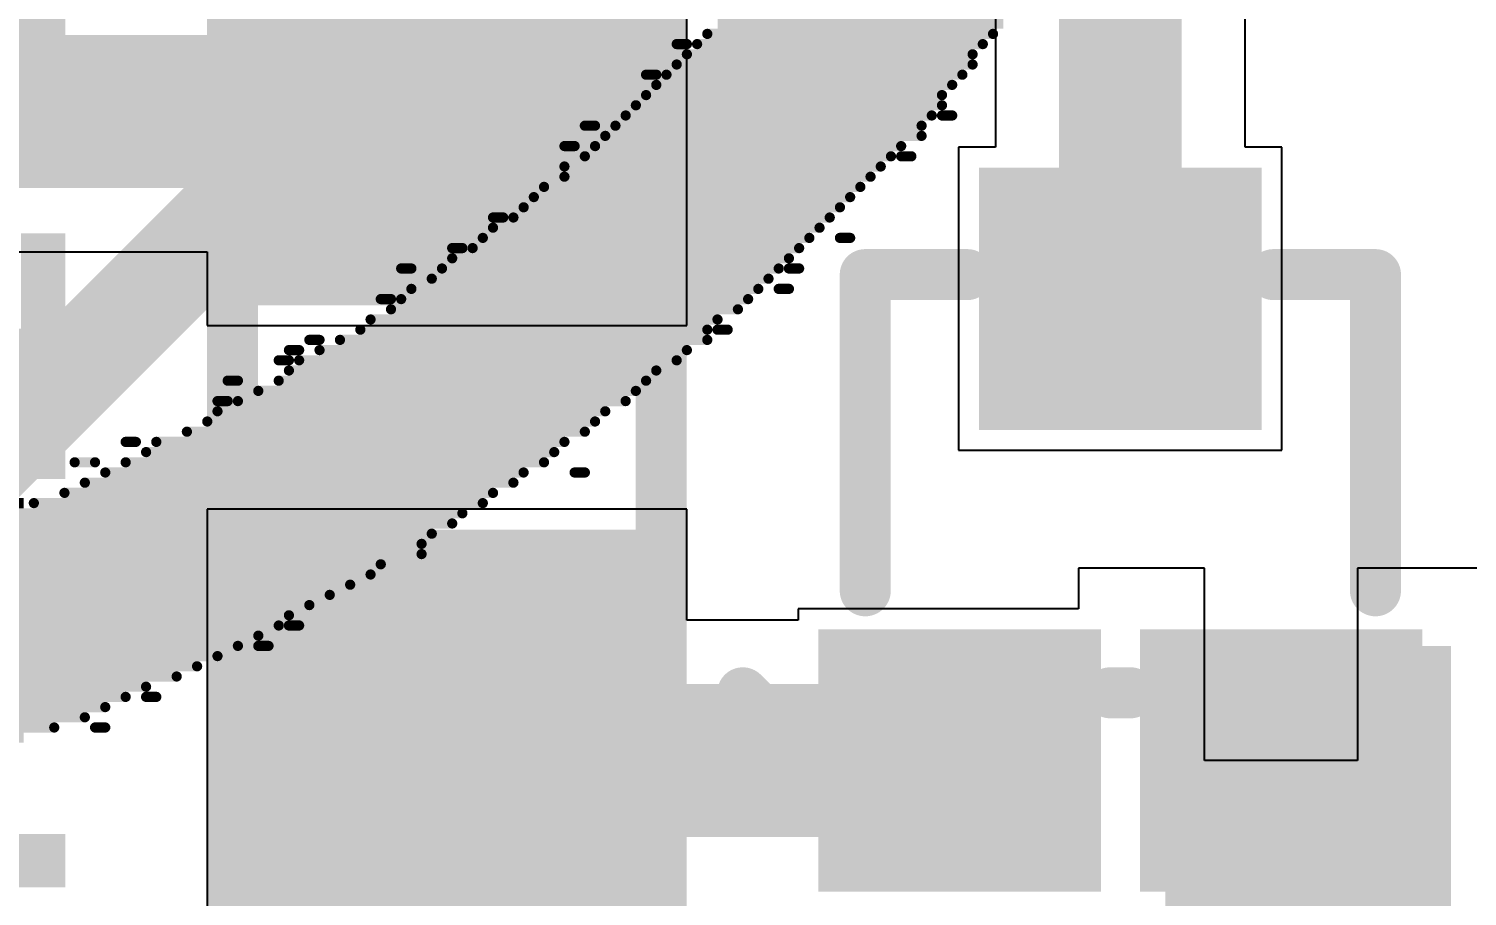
# Model space of a CAD drawing. Header units: inches. Extents: x -0.9 to 13.3, y -2.2 to 2.7.
# Drawn here: x 1.3559 to 1.4969, y -0.5496 to -0.4645 of the extents above; entities that cross this region are included whole.
import ezdxf

# ---------------------------------------------------------------- set-up
doc = ezdxf.new("R2010")
doc.units = ezdxf.units.IN
doc.header["$MEASUREMENT"] = 0
for name, color, linetype in [('Board Outline', 216, 'Continuous'), ('Bottom Overlay', 54, 'Continuous'), ('Dimension', 6, 'Continuous'), ('Top Layer', 1, 'Continuous'), ('Top Overlay', 2, 'Continuous'), ('Top Paste', 8, 'Continuous'), ('Top Solder', 216, 'Continuous')]:
    doc.layers.add(name, color=color, linetype=linetype)
doc.styles.add('Arial', font='', dxfattribs={"height": 0.2})
doc.styles.get('Arial').set_extended_font_data('Arial')

# ---------------------------------------------------------------- blocks, each defined once
blk = doc.blocks.new('R___0603_42')
at = {"layer": 'Top Layer'}
for points in [[(-0.015, 0.0175), (-0.015, -0.0175), (-0.045, -0.0175), (-0.045, 0.0175)], [(0.045, 0.0175), (0.045, -0.0175), (0.015, -0.0175), (0.015, 0.0175)]]:
    blk.add_hatch(color=1, dxfattribs=at).paths.add_polyline_path(points)
at = {"layer": 'Top Paste'}
for points in [[(-0.015, 0.0175), (-0.015, -0.0175), (-0.045, -0.0175), (-0.045, 0.0175)], [(0.045, 0.0175), (0.045, -0.0175), (0.015, -0.0175), (0.015, 0.0175)]]:
    blk.add_hatch(color=8, dxfattribs=at).paths.add_polyline_path(points)
at = {"layer": 'Top Solder'}
for points in [[(-0.011, 0.0215), (-0.011, -0.0215), (-0.049, -0.0215), (-0.049, 0.0215)], [(0.049, 0.0215), (0.049, -0.0215), (0.011, -0.0215), (0.011, 0.0215)]]:
    blk.add_hatch(color=216, dxfattribs=at).paths.add_polyline_path(points)
at = {"layer": 'Top Overlay'}
for points in [[(-0.048, 0.021, 0.005, 0.005, 0), (0.048, 0.021, 0.005, 0.005, 0)], [(-0.048, 0.021, 0.005, 0.005, 0), (-0.048, -0.021, 0.005, 0.005, 0)], [(0.048, 0.021, 0.005, 0.005, 0), (0.048, -0.021, 0.005, 0.005, 0)], [(-0.048, -0.021, 0.005, 0.005, 0), (0.048, -0.021, 0.005, 0.005, 0)]]:
    blk.add_lwpolyline(points, format="xyseb", dxfattribs=at)
for points in [[(-0.04925, 0.021, 0.0025, 0.0025, 1), (-0.04675, 0.021, 0.0025, 0.0025, 1)], [(-0.04925, 0.021, 0.0025, 0.0025, 1), (-0.04675, 0.021, 0.0025, 0.0025, 1)], [(0.04675, 0.021, 0.0025, 0.0025, 1), (0.04925, 0.021, 0.0025, 0.0025, 1)], [(0.04675, 0.021, 0.0025, 0.0025, 1), (0.04925, 0.021, 0.0025, 0.0025, 1)], [(-0.04925, -0.021, 0.0025, 0.0025, 1), (-0.04675, -0.021, 0.0025, 0.0025, 1)], [(-0.04925, -0.021, 0.0025, 0.0025, 1), (-0.04675, -0.021, 0.0025, 0.0025, 1)], [(0.04675, -0.021, 0.0025, 0.0025, 1), (0.04925, -0.021, 0.0025, 0.0025, 1)], [(0.04675, -0.021, 0.0025, 0.0025, 1), (0.04925, -0.021, 0.0025, 0.0025, 1)]]:
    blk.add_lwpolyline(points, format="xyseb", close=True, dxfattribs=at)
blk = doc.blocks.new('SOT_723_44')
at = {"layer": 'Top Layer'}
for points in [[(-0.00984, 0.0315), (0.00984, 0.0315), (0.00984, 0.01378), (-0.00984, 0.01378)], [(-0.02559, -0.01378), (-0.00591, -0.01378), (-0.00591, -0.0315), (-0.02559, -0.0315)], [(0.00591, -0.01378), (0.02559, -0.01378), (0.02559, -0.0315), (0.00591, -0.0315)]]:
    blk.add_hatch(color=1, dxfattribs=at).paths.add_polyline_path(points)
at = {"layer": 'Top Paste'}
for points in [[(-0.00984, 0.0315), (0.00984, 0.0315), (0.00984, 0.01378), (-0.00984, 0.01378)], [(-0.02559, -0.01378), (-0.00591, -0.01378), (-0.00591, -0.0315), (-0.02559, -0.0315)], [(0.00591, -0.01378), (0.02559, -0.01378), (0.02559, -0.0315), (0.00591, -0.0315)]]:
    blk.add_hatch(color=8, dxfattribs=at).paths.add_polyline_path(points)
at = {"layer": 'Top Solder'}
for points in [[(-0.01384, 0.0355), (0.01384, 0.0355), (0.01384, 0.00978), (-0.01384, 0.00978)], [(-0.02959, -0.00978), (-0.00191, -0.00978), (-0.00191, -0.0355), (-0.02959, -0.0355)], [(0.00191, -0.00978), (0.02959, -0.00978), (0.02959, -0.0355), (0.00191, -0.0355)]]:
    blk.add_hatch(color=216, dxfattribs=at).paths.add_polyline_path(points)
at = {"layer": 'Top Overlay'}
for points in [[(-0.025, -0.006, 0.005, 0.005, 0), (-0.025, 0.025, 0.005, 0.005, 0)], [(-0.025, 0.025, 0.005, 0.005, 0), (-0.015, 0.025, 0.005, 0.005, 0)], [(-0.025, -0.006, 0.005, 0.005, 0), (-0.025, 0.025, 0.005, 0.005, 0)], [(-0.025, 0.025, 0.005, 0.005, 0), (-0.015, 0.025, 0.005, 0.005, 0)], [(0.015, 0.025, 0.005, 0.005, 0), (0.025, 0.025, 0.005, 0.005, 0)], [(0.025, -0.006, 0.005, 0.005, 0), (0.025, 0.025, 0.005, 0.005, 0)], [(-0.037, -0.026, 0.005, 0.005, 0), (-0.037, -0.016, 0.005, 0.005, 0)], [(-0.037, -0.016, 0.005, 0.005, 0), (-0.032, -0.021, 0.005, 0.005, 0)], [(-0.001, -0.016, 0.005, 0.005, 0), (0.001, -0.016, 0.005, 0.005, 0)], [(-0.037, -0.026, 0.005, 0.005, 0), (-0.032, -0.021, 0.005, 0.005, 0)]]:
    blk.add_lwpolyline(points, format="xyseb", dxfattribs=at)
for points in [[(-0.02625, 0.025, 0.0025, 0.0025, 1), (-0.02375, 0.025, 0.0025, 0.0025, 1)], [(-0.02625, 0.025, 0.0025, 0.0025, 1), (-0.02375, 0.025, 0.0025, 0.0025, 1)], [(-0.02625, 0.025, 0.0025, 0.0025, 1), (-0.02375, 0.025, 0.0025, 0.0025, 1)], [(-0.02625, 0.025, 0.0025, 0.0025, 1), (-0.02375, 0.025, 0.0025, 0.0025, 1)], [(-0.01625, 0.025, 0.0025, 0.0025, 1), (-0.01375, 0.025, 0.0025, 0.0025, 1)], [(-0.01625, 0.025, 0.0025, 0.0025, 1), (-0.01375, 0.025, 0.0025, 0.0025, 1)], [(0.01375, 0.025, 0.0025, 0.0025, 1), (0.01625, 0.025, 0.0025, 0.0025, 1)], [(0.02375, 0.025, 0.0025, 0.0025, 1), (0.02625, 0.025, 0.0025, 0.0025, 1)], [(0.02375, 0.025, 0.0025, 0.0025, 1), (0.02625, 0.025, 0.0025, 0.0025, 1)], [(-0.02625, -0.006, 0.0025, 0.0025, 1), (-0.02375, -0.006, 0.0025, 0.0025, 1)], [(-0.02625, -0.006, 0.0025, 0.0025, 1), (-0.02375, -0.006, 0.0025, 0.0025, 1)], [(0.02375, -0.006, 0.0025, 0.0025, 1), (0.02625, -0.006, 0.0025, 0.0025, 1)], [(-0.03825, -0.016, 0.0025, 0.0025, 1), (-0.03575, -0.016, 0.0025, 0.0025, 1)], [(-0.03825, -0.016, 0.0025, 0.0025, 1), (-0.03575, -0.016, 0.0025, 0.0025, 1)], [(-0.00225, -0.016, 0.0025, 0.0025, 1), (0.00025, -0.016, 0.0025, 0.0025, 1)], [(-0.00025, -0.016, 0.0025, 0.0025, 1), (0.00225, -0.016, 0.0025, 0.0025, 1)], [(-0.03325, -0.021, 0.0025, 0.0025, 1), (-0.03075, -0.021, 0.0025, 0.0025, 1)], [(-0.03325, -0.021, 0.0025, 0.0025, 1), (-0.03075, -0.021, 0.0025, 0.0025, 1)], [(-0.03825, -0.026, 0.0025, 0.0025, 1), (-0.03575, -0.026, 0.0025, 0.0025, 1)], [(-0.03825, -0.026, 0.0025, 0.0025, 1), (-0.03575, -0.026, 0.0025, 0.0025, 1)]]:
    blk.add_lwpolyline(points, format="xyseb", close=True, dxfattribs=at)

msp = doc.modelspace()

# ---------------------------------------------------------------- hatches: boundary and pattern name
at = {"layer": 'Top Layer'}
msp.add_hatch(color=1, dxfattribs=at).paths.add_polyline_path([(1.46728, -0.56105), (1.49528, -0.56105), (1.49528, -0.52505), (1.46728, -0.52505)])

# ---------------------------------------------------------------- linework, layer by layer
at = {"layer": 'Board Outline'}
msp.add_lwpolyline([(1.99867, 0.21567, 0.01, 0.01, -1.122171), (-0.01159, -1.51329, 0.01, 0.01, 0)], format="xyseb", dxfattribs=at)
at = {"layer": 'Bottom Overlay'}
for points in [[(1.4234, -0.46405, 0.001, 0.001, 0), (1.4514, -0.46405, 0.001, 0.001, 0)], [(1.4224, -0.46505, 0.001, 0.001, 0), (1.4504, -0.46505, 0.001, 0.001, 0)], [(1.4194, -0.46605, 0.001, 0.001, 0), (1.4204, -0.46605, 0.001, 0.001, 0)], [(1.4204, -0.46705, 0.001, 0.001, 0), (1.4484, -0.46705, 0.001, 0.001, 0)], [(1.4214, -0.46605, 0.001, 0.001, 0), (1.4494, -0.46605, 0.001, 0.001, 0)], [(1.4194, -0.46805, 0.001, 0.001, 0), (1.4484, -0.46805, 0.001, 0.001, 0)], [(1.4164, -0.46905, 0.001, 0.001, 0), (1.4174, -0.46905, 0.001, 0.001, 0)], [(1.4184, -0.46905, 0.001, 0.001, 0), (1.4474, -0.46905, 0.001, 0.001, 0)], [(1.4164, -0.47105, 0.001, 0.001, 0), (1.4454, -0.47105, 0.001, 0.001, 0)], [(1.4174, -0.47005, 0.001, 0.001, 0), (1.4464, -0.47005, 0.001, 0.001, 0)], [(1.4154, -0.47205, 0.001, 0.001, 0), (1.4454, -0.47205, 0.001, 0.001, 0)], [(1.4104, -0.47405, 0.001, 0.001, 0), (1.4114, -0.47405, 0.001, 0.001, 0)], [(1.4134, -0.47405, 0.001, 0.001, 0), (1.4434, -0.47405, 0.001, 0.001, 0)], [(1.4144, -0.47305, 0.001, 0.001, 0), (1.4444, -0.47305, 0.001, 0.001, 0)], [(1.4454, -0.47305, 0.001, 0.001, 0), (1.4464, -0.47305, 0.001, 0.001, 0)], [(1.4124, -0.47505, 0.001, 0.001, 0), (1.4434, -0.47505, 0.001, 0.001, 0)], [(1.4084, -0.47605, 0.001, 0.001, 0), (1.4094, -0.47605, 0.001, 0.001, 0)], [(1.4114, -0.47605, 0.001, 0.001, 0), (1.4414, -0.47605, 0.001, 0.001, 0)], [(1.4084, -0.47805, 0.001, 0.001, 0), (1.4394, -0.47805, 0.001, 0.001, 0)], [(1.4104, -0.47705, 0.001, 0.001, 0), (1.4404, -0.47705, 0.001, 0.001, 0)], [(1.4414, -0.47705, 0.001, 0.001, 0), (1.4424, -0.47705, 0.001, 0.001, 0)], [(1.4084, -0.47905, 0.001, 0.001, 0), (1.4384, -0.47905, 0.001, 0.001, 0)], [(1.4054, -0.48105, 0.001, 0.001, 0), (1.4364, -0.48105, 0.001, 0.001, 0)], [(1.4064, -0.48005, 0.001, 0.001, 0), (1.4374, -0.48005, 0.001, 0.001, 0)], [(1.4044, -0.48205, 0.001, 0.001, 0), (1.4354, -0.48205, 0.001, 0.001, 0)], [(1.4014, -0.48305, 0.001, 0.001, 0), (1.4024, -0.48305, 0.001, 0.001, 0)], [(1.4034, -0.48305, 0.001, 0.001, 0), (1.4344, -0.48305, 0.001, 0.001, 0)], [(1.4004, -0.48505, 0.001, 0.001, 0), (1.4324, -0.48505, 0.001, 0.001, 0)], [(1.4014, -0.48405, 0.001, 0.001, 0), (1.4334, -0.48405, 0.001, 0.001, 0)], [(1.4354, -0.48505, 0.001, 0.001, 0), (1.4364, -0.48505, 0.001, 0.001, 0)], [(1.3974, -0.48605, 0.001, 0.001, 0), (1.3984, -0.48605, 0.001, 0.001, 0)], [(1.3994, -0.48605, 0.001, 0.001, 0), (1.4314, -0.48605, 0.001, 0.001, 0)], [(1.3924, -0.48805, 0.001, 0.001, 0), (1.3934, -0.48805, 0.001, 0.001, 0)], [(1.3964, -0.48805, 0.001, 0.001, 0), (1.4294, -0.48805, 0.001, 0.001, 0)], [(1.3974, -0.48705, 0.001, 0.001, 0), (1.4304, -0.48705, 0.001, 0.001, 0)], [(1.4304, -0.48805, 0.001, 0.001, 0), (1.4314, -0.48805, 0.001, 0.001, 0)], [(1.3954, -0.48905, 0.001, 0.001, 0), (1.4284, -0.48905, 0.001, 0.001, 0)], [(1.3904, -0.49105, 0.001, 0.001, 0), (1.3914, -0.49105, 0.001, 0.001, 0)], [(1.3924, -0.49105, 0.001, 0.001, 0), (1.4264, -0.49105, 0.001, 0.001, 0)], [(1.3934, -0.49005, 0.001, 0.001, 0), (1.4274, -0.49005, 0.001, 0.001, 0)], [(1.4294, -0.49005, 0.001, 0.001, 0), (1.4304, -0.49005, 0.001, 0.001, 0)], [(1.3914, -0.49205, 0.001, 0.001, 0), (1.4254, -0.49205, 0.001, 0.001, 0)], [(1.3894, -0.49305, 0.001, 0.001, 0), (1.4234, -0.49305, 0.001, 0.001, 0)], [(1.3834, -0.49505, 0.001, 0.001, 0), (1.3844, -0.49505, 0.001, 0.001, 0)], [(1.3864, -0.49505, 0.001, 0.001, 0), (1.4224, -0.49505, 0.001, 0.001, 0)], [(1.3884, -0.49405, 0.001, 0.001, 0), (1.4224, -0.49405, 0.001, 0.001, 0)], [(1.4234, -0.49405, 0.001, 0.001, 0), (1.4244, -0.49405, 0.001, 0.001, 0)], [(1.3814, -0.49605, 0.001, 0.001, 0), (1.3824, -0.49605, 0.001, 0.001, 0)], [(1.3844, -0.49605, 0.001, 0.001, 0), (1.4204, -0.49605, 0.001, 0.001, 0)], [(1.3804, -0.49705, 0.001, 0.001, 0), (1.3814, -0.49705, 0.001, 0.001, 0)], [(1.3814, -0.49805, 0.001, 0.001, 0), (1.4174, -0.49805, 0.001, 0.001, 0)], [(1.3824, -0.49705, 0.001, 0.001, 0), (1.4194, -0.49705, 0.001, 0.001, 0)], [(1.3754, -0.49905, 0.001, 0.001, 0), (1.3764, -0.49905, 0.001, 0.001, 0)], [(1.3804, -0.49905, 0.001, 0.001, 0), (1.4164, -0.49905, 0.001, 0.001, 0)], [(1.3784, -0.50005, 0.001, 0.001, 0), (1.4154, -0.50005, 0.001, 0.001, 0)], [(1.3744, -0.50105, 0.001, 0.001, 0), (1.3754, -0.50105, 0.001, 0.001, 0)], [(1.3744, -0.50205, 0.001, 0.001, 0), (1.4124, -0.50205, 0.001, 0.001, 0)], [(1.3764, -0.50105, 0.001, 0.001, 0), (1.4144, -0.50105, 0.001, 0.001, 0)], [(1.3734, -0.50305, 0.001, 0.001, 0), (1.4114, -0.50305, 0.001, 0.001, 0)], [(1.3654, -0.50505, 0.001, 0.001, 0), (1.3664, -0.50505, 0.001, 0.001, 0)], [(1.3684, -0.50505, 0.001, 0.001, 0), (1.4084, -0.50505, 0.001, 0.001, 0)], [(1.3714, -0.50405, 0.001, 0.001, 0), (1.4104, -0.50405, 0.001, 0.001, 0)], [(1.3674, -0.50605, 0.001, 0.001, 0), (1.4074, -0.50605, 0.001, 0.001, 0)], [(1.3604, -0.50705, 0.001, 0.001, 0), (1.3624, -0.50705, 0.001, 0.001, 0)], [(1.3654, -0.50705, 0.001, 0.001, 0), (1.4064, -0.50705, 0.001, 0.001, 0)], [(1.3614, -0.50905, 0.001, 0.001, 0), (1.4034, -0.50905, 0.001, 0.001, 0)], [(1.3634, -0.50805, 0.001, 0.001, 0), (1.4044, -0.50805, 0.001, 0.001, 0)], [(1.4094, -0.50805, 0.001, 0.001, 0), (1.4104, -0.50805, 0.001, 0.001, 0)], [(1.3594, -0.51005, 0.001, 0.001, 0), (1.4014, -0.51005, 0.001, 0.001, 0)], [(1.3544, -0.51105, 0.001, 0.001, 0), (1.3554, -0.51105, 0.001, 0.001, 0)], [(1.3544, -0.51205, 0.001, 0.001, 0), (1.3984, -0.51205, 0.001, 0.001, 0)], [(1.3564, -0.51105, 0.001, 0.001, 0), (1.4004, -0.51105, 0.001, 0.001, 0)], [(1.3524, -0.51305, 0.001, 0.001, 0), (1.3974, -0.51305, 0.001, 0.001, 0)], [(1.3494, -0.51405, 0.001, 0.001, 0), (1.3954, -0.51405, 0.001, 0.001, 0)], [(1.3444, -0.51605, 0.001, 0.001, 0), (1.3944, -0.51605, 0.001, 0.001, 0)], [(1.3474, -0.51505, 0.001, 0.001, 0), (1.3944, -0.51505, 0.001, 0.001, 0)], [(1.3414, -0.51705, 0.001, 0.001, 0), (1.3904, -0.51705, 0.001, 0.001, 0)], [(1.3354, -0.51905, 0.001, 0.001, 0), (1.3874, -0.51905, 0.001, 0.001, 0)], [(1.3384, -0.51805, 0.001, 0.001, 0), (1.3894, -0.51805, 0.001, 0.001, 0)], [(1.3324, -0.52005, 0.001, 0.001, 0), (1.3854, -0.52005, 0.001, 0.001, 0)], [(1.3244, -0.52205, 0.001, 0.001, 0), (1.3814, -0.52205, 0.001, 0.001, 0)], [(1.3284, -0.52105, 0.001, 0.001, 0), (1.3834, -0.52105, 0.001, 0.001, 0)], [(1.3214, -0.52305, 0.001, 0.001, 0), (1.3804, -0.52305, 0.001, 0.001, 0)], [(1.3814, -0.52305, 0.001, 0.001, 0), (1.3824, -0.52305, 0.001, 0.001, 0)], [(1.3154, -0.52405, 0.001, 0.001, 0), (1.3784, -0.52405, 0.001, 0.001, 0)], [(1.3054, -0.52605, 0.001, 0.001, 0), (1.3744, -0.52605, 0.001, 0.001, 0)], [(1.3104, -0.52505, 0.001, 0.001, 0), (1.3764, -0.52505, 0.001, 0.001, 0)], [(1.3784, -0.52505, 0.001, 0.001, 0), (1.3794, -0.52505, 0.001, 0.001, 0)], [(1.2974, -0.52705, 0.001, 0.001, 0), (1.3724, -0.52705, 0.001, 0.001, 0)], [(1.1784, -0.52905, 0.001, 0.001, 0), (1.3674, -0.52905, 0.001, 0.001, 0)], [(1.2894, -0.52805, 0.001, 0.001, 0), (1.3704, -0.52805, 0.001, 0.001, 0)], [(1.1794, -0.53005, 0.001, 0.001, 0), (1.3654, -0.53005, 0.001, 0.001, 0)], [(1.3674, -0.53005, 0.001, 0.001, 0), (1.3684, -0.53005, 0.001, 0.001, 0)], [(1.1824, -0.53105, 0.001, 0.001, 0), (1.3634, -0.53105, 0.001, 0.001, 0)], [(1.1854, -0.53205, 0.001, 0.001, 0), (1.3614, -0.53205, 0.001, 0.001, 0)], [(1.1874, -0.53305, 0.001, 0.001, 0), (1.3584, -0.53305, 0.001, 0.001, 0)], [(1.3624, -0.53305, 0.001, 0.001, 0), (1.3634, -0.53305, 0.001, 0.001, 0)], [(1.1894, -0.53405, 0.001, 0.001, 0), (1.3554, -0.53405, 0.001, 0.001, 0)]]:
    msp.add_lwpolyline(points, format="xyseb", dxfattribs=at)
for points in [[(1.42215, -0.46505, 0.0005, 0.0005, 1), (1.42265, -0.46505, 0.0005, 0.0005, 1)], [(1.45015, -0.46505, 0.0005, 0.0005, 1), (1.45065, -0.46505, 0.0005, 0.0005, 1)], [(1.41915, -0.46605, 0.0005, 0.0005, 1), (1.41965, -0.46605, 0.0005, 0.0005, 1)], [(1.42015, -0.46605, 0.0005, 0.0005, 1), (1.42065, -0.46605, 0.0005, 0.0005, 1)], [(1.42015, -0.46705, 0.0005, 0.0005, 1), (1.42065, -0.46705, 0.0005, 0.0005, 1)], [(1.42115, -0.46605, 0.0005, 0.0005, 1), (1.42165, -0.46605, 0.0005, 0.0005, 1)], [(1.44815, -0.46705, 0.0005, 0.0005, 1), (1.44865, -0.46705, 0.0005, 0.0005, 1)], [(1.44915, -0.46605, 0.0005, 0.0005, 1), (1.44965, -0.46605, 0.0005, 0.0005, 1)], [(1.41915, -0.46805, 0.0005, 0.0005, 1), (1.41965, -0.46805, 0.0005, 0.0005, 1)], [(1.44815, -0.46805, 0.0005, 0.0005, 1), (1.44865, -0.46805, 0.0005, 0.0005, 1)], [(1.41615, -0.46905, 0.0005, 0.0005, 1), (1.41665, -0.46905, 0.0005, 0.0005, 1)], [(1.41715, -0.46905, 0.0005, 0.0005, 1), (1.41765, -0.46905, 0.0005, 0.0005, 1)], [(1.41815, -0.46905, 0.0005, 0.0005, 1), (1.41865, -0.46905, 0.0005, 0.0005, 1)], [(1.44715, -0.46905, 0.0005, 0.0005, 1), (1.44765, -0.46905, 0.0005, 0.0005, 1)], [(1.41615, -0.47105, 0.0005, 0.0005, 1), (1.41665, -0.47105, 0.0005, 0.0005, 1)], [(1.41715, -0.47005, 0.0005, 0.0005, 1), (1.41765, -0.47005, 0.0005, 0.0005, 1)], [(1.44515, -0.47105, 0.0005, 0.0005, 1), (1.44565, -0.47105, 0.0005, 0.0005, 1)], [(1.44615, -0.47005, 0.0005, 0.0005, 1), (1.44665, -0.47005, 0.0005, 0.0005, 1)], [(1.41515, -0.47205, 0.0005, 0.0005, 1), (1.41565, -0.47205, 0.0005, 0.0005, 1)], [(1.44515, -0.47205, 0.0005, 0.0005, 1), (1.44565, -0.47205, 0.0005, 0.0005, 1)], [(1.41015, -0.47405, 0.0005, 0.0005, 1), (1.41065, -0.47405, 0.0005, 0.0005, 1)], [(1.41115, -0.47405, 0.0005, 0.0005, 1), (1.41165, -0.47405, 0.0005, 0.0005, 1)], [(1.41315, -0.47405, 0.0005, 0.0005, 1), (1.41365, -0.47405, 0.0005, 0.0005, 1)], [(1.41415, -0.47305, 0.0005, 0.0005, 1), (1.41465, -0.47305, 0.0005, 0.0005, 1)], [(1.44315, -0.47405, 0.0005, 0.0005, 1), (1.44365, -0.47405, 0.0005, 0.0005, 1)], [(1.44415, -0.47305, 0.0005, 0.0005, 1), (1.44465, -0.47305, 0.0005, 0.0005, 1)], [(1.44515, -0.47305, 0.0005, 0.0005, 1), (1.44565, -0.47305, 0.0005, 0.0005, 1)], [(1.44615, -0.47305, 0.0005, 0.0005, 1), (1.44665, -0.47305, 0.0005, 0.0005, 1)], [(1.41215, -0.47505, 0.0005, 0.0005, 1), (1.41265, -0.47505, 0.0005, 0.0005, 1)], [(1.44315, -0.47505, 0.0005, 0.0005, 1), (1.44365, -0.47505, 0.0005, 0.0005, 1)], [(1.40815, -0.47605, 0.0005, 0.0005, 1), (1.40865, -0.47605, 0.0005, 0.0005, 1)], [(1.40915, -0.47605, 0.0005, 0.0005, 1), (1.40965, -0.47605, 0.0005, 0.0005, 1)], [(1.41115, -0.47605, 0.0005, 0.0005, 1), (1.41165, -0.47605, 0.0005, 0.0005, 1)], [(1.44115, -0.47605, 0.0005, 0.0005, 1), (1.44165, -0.47605, 0.0005, 0.0005, 1)], [(1.40815, -0.47805, 0.0005, 0.0005, 1), (1.40865, -0.47805, 0.0005, 0.0005, 1)], [(1.41015, -0.47705, 0.0005, 0.0005, 1), (1.41065, -0.47705, 0.0005, 0.0005, 1)], [(1.43915, -0.47805, 0.0005, 0.0005, 1), (1.43965, -0.47805, 0.0005, 0.0005, 1)], [(1.44015, -0.47705, 0.0005, 0.0005, 1), (1.44065, -0.47705, 0.0005, 0.0005, 1)], [(1.44115, -0.47705, 0.0005, 0.0005, 1), (1.44165, -0.47705, 0.0005, 0.0005, 1)], [(1.44215, -0.47705, 0.0005, 0.0005, 1), (1.44265, -0.47705, 0.0005, 0.0005, 1)], [(1.40815, -0.47905, 0.0005, 0.0005, 1), (1.40865, -0.47905, 0.0005, 0.0005, 1)], [(1.43815, -0.47905, 0.0005, 0.0005, 1), (1.43865, -0.47905, 0.0005, 0.0005, 1)], [(1.40515, -0.48105, 0.0005, 0.0005, 1), (1.40565, -0.48105, 0.0005, 0.0005, 1)], [(1.40615, -0.48005, 0.0005, 0.0005, 1), (1.40665, -0.48005, 0.0005, 0.0005, 1)], [(1.43615, -0.48105, 0.0005, 0.0005, 1), (1.43665, -0.48105, 0.0005, 0.0005, 1)], [(1.43715, -0.48005, 0.0005, 0.0005, 1), (1.43765, -0.48005, 0.0005, 0.0005, 1)], [(1.40415, -0.48205, 0.0005, 0.0005, 1), (1.40465, -0.48205, 0.0005, 0.0005, 1)], [(1.43515, -0.48205, 0.0005, 0.0005, 1), (1.43565, -0.48205, 0.0005, 0.0005, 1)], [(1.40115, -0.48305, 0.0005, 0.0005, 1), (1.40165, -0.48305, 0.0005, 0.0005, 1)], [(1.40215, -0.48305, 0.0005, 0.0005, 1), (1.40265, -0.48305, 0.0005, 0.0005, 1)], [(1.40315, -0.48305, 0.0005, 0.0005, 1), (1.40365, -0.48305, 0.0005, 0.0005, 1)], [(1.43415, -0.48305, 0.0005, 0.0005, 1), (1.43465, -0.48305, 0.0005, 0.0005, 1)], [(1.40015, -0.48505, 0.0005, 0.0005, 1), (1.40065, -0.48505, 0.0005, 0.0005, 1)], [(1.40115, -0.48405, 0.0005, 0.0005, 1), (1.40165, -0.48405, 0.0005, 0.0005, 1)], [(1.43215, -0.48505, 0.0005, 0.0005, 1), (1.43265, -0.48505, 0.0005, 0.0005, 1)], [(1.43315, -0.48405, 0.0005, 0.0005, 1), (1.43365, -0.48405, 0.0005, 0.0005, 1)], [(1.43515, -0.48505, 0.0005, 0.0005, 1), (1.43565, -0.48505, 0.0005, 0.0005, 1)], [(1.43615, -0.48505, 0.0005, 0.0005, 1), (1.43665, -0.48505, 0.0005, 0.0005, 1)], [(1.39715, -0.48605, 0.0005, 0.0005, 1), (1.39765, -0.48605, 0.0005, 0.0005, 1)], [(1.39815, -0.48605, 0.0005, 0.0005, 1), (1.39865, -0.48605, 0.0005, 0.0005, 1)], [(1.39915, -0.48605, 0.0005, 0.0005, 1), (1.39965, -0.48605, 0.0005, 0.0005, 1)], [(1.43115, -0.48605, 0.0005, 0.0005, 1), (1.43165, -0.48605, 0.0005, 0.0005, 1)], [(1.39215, -0.48805, 0.0005, 0.0005, 1), (1.39265, -0.48805, 0.0005, 0.0005, 1)], [(1.39315, -0.48805, 0.0005, 0.0005, 1), (1.39365, -0.48805, 0.0005, 0.0005, 1)], [(1.39615, -0.48805, 0.0005, 0.0005, 1), (1.39665, -0.48805, 0.0005, 0.0005, 1)], [(1.39715, -0.48705, 0.0005, 0.0005, 1), (1.39765, -0.48705, 0.0005, 0.0005, 1)], [(1.42915, -0.48805, 0.0005, 0.0005, 1), (1.42965, -0.48805, 0.0005, 0.0005, 1)], [(1.43015, -0.48705, 0.0005, 0.0005, 1), (1.43065, -0.48705, 0.0005, 0.0005, 1)], [(1.43015, -0.48805, 0.0005, 0.0005, 1), (1.43065, -0.48805, 0.0005, 0.0005, 1)], [(1.43115, -0.48805, 0.0005, 0.0005, 1), (1.43165, -0.48805, 0.0005, 0.0005, 1)], [(1.39515, -0.48905, 0.0005, 0.0005, 1), (1.39565, -0.48905, 0.0005, 0.0005, 1)], [(1.42815, -0.48905, 0.0005, 0.0005, 1), (1.42865, -0.48905, 0.0005, 0.0005, 1)], [(1.39015, -0.49105, 0.0005, 0.0005, 1), (1.39065, -0.49105, 0.0005, 0.0005, 1)], [(1.39115, -0.49105, 0.0005, 0.0005, 1), (1.39165, -0.49105, 0.0005, 0.0005, 1)], [(1.39215, -0.49105, 0.0005, 0.0005, 1), (1.39265, -0.49105, 0.0005, 0.0005, 1)], [(1.39315, -0.49005, 0.0005, 0.0005, 1), (1.39365, -0.49005, 0.0005, 0.0005, 1)], [(1.42615, -0.49105, 0.0005, 0.0005, 1), (1.42665, -0.49105, 0.0005, 0.0005, 1)], [(1.42715, -0.49005, 0.0005, 0.0005, 1), (1.42765, -0.49005, 0.0005, 0.0005, 1)], [(1.42915, -0.49005, 0.0005, 0.0005, 1), (1.42965, -0.49005, 0.0005, 0.0005, 1)], [(1.43015, -0.49005, 0.0005, 0.0005, 1), (1.43065, -0.49005, 0.0005, 0.0005, 1)], [(1.39115, -0.49205, 0.0005, 0.0005, 1), (1.39165, -0.49205, 0.0005, 0.0005, 1)], [(1.42515, -0.49205, 0.0005, 0.0005, 1), (1.42565, -0.49205, 0.0005, 0.0005, 1)], [(1.38915, -0.49305, 0.0005, 0.0005, 1), (1.38965, -0.49305, 0.0005, 0.0005, 1)], [(1.42315, -0.49305, 0.0005, 0.0005, 1), (1.42365, -0.49305, 0.0005, 0.0005, 1)], [(1.38315, -0.49505, 0.0005, 0.0005, 1), (1.38365, -0.49505, 0.0005, 0.0005, 1)], [(1.38415, -0.49505, 0.0005, 0.0005, 1), (1.38465, -0.49505, 0.0005, 0.0005, 1)], [(1.38615, -0.49505, 0.0005, 0.0005, 1), (1.38665, -0.49505, 0.0005, 0.0005, 1)], [(1.38815, -0.49405, 0.0005, 0.0005, 1), (1.38865, -0.49405, 0.0005, 0.0005, 1)], [(1.42215, -0.49405, 0.0005, 0.0005, 1), (1.42265, -0.49405, 0.0005, 0.0005, 1)], [(1.42215, -0.49505, 0.0005, 0.0005, 1), (1.42265, -0.49505, 0.0005, 0.0005, 1)], [(1.42315, -0.49405, 0.0005, 0.0005, 1), (1.42365, -0.49405, 0.0005, 0.0005, 1)], [(1.42415, -0.49405, 0.0005, 0.0005, 1), (1.42465, -0.49405, 0.0005, 0.0005, 1)], [(1.38115, -0.49605, 0.0005, 0.0005, 1), (1.38165, -0.49605, 0.0005, 0.0005, 1)], [(1.38215, -0.49605, 0.0005, 0.0005, 1), (1.38265, -0.49605, 0.0005, 0.0005, 1)], [(1.38415, -0.49605, 0.0005, 0.0005, 1), (1.38465, -0.49605, 0.0005, 0.0005, 1)], [(1.42015, -0.49605, 0.0005, 0.0005, 1), (1.42065, -0.49605, 0.0005, 0.0005, 1)], [(1.38015, -0.49705, 0.0005, 0.0005, 1), (1.38065, -0.49705, 0.0005, 0.0005, 1)], [(1.38115, -0.49705, 0.0005, 0.0005, 1), (1.38165, -0.49705, 0.0005, 0.0005, 1)], [(1.38115, -0.49805, 0.0005, 0.0005, 1), (1.38165, -0.49805, 0.0005, 0.0005, 1)], [(1.38215, -0.49705, 0.0005, 0.0005, 1), (1.38265, -0.49705, 0.0005, 0.0005, 1)], [(1.41715, -0.49805, 0.0005, 0.0005, 1), (1.41765, -0.49805, 0.0005, 0.0005, 1)], [(1.41915, -0.49705, 0.0005, 0.0005, 1), (1.41965, -0.49705, 0.0005, 0.0005, 1)], [(1.37515, -0.49905, 0.0005, 0.0005, 1), (1.37565, -0.49905, 0.0005, 0.0005, 1)], [(1.37615, -0.49905, 0.0005, 0.0005, 1), (1.37665, -0.49905, 0.0005, 0.0005, 1)], [(1.38015, -0.49905, 0.0005, 0.0005, 1), (1.38065, -0.49905, 0.0005, 0.0005, 1)], [(1.41615, -0.49905, 0.0005, 0.0005, 1), (1.41665, -0.49905, 0.0005, 0.0005, 1)], [(1.37815, -0.50005, 0.0005, 0.0005, 1), (1.37865, -0.50005, 0.0005, 0.0005, 1)], [(1.41515, -0.50005, 0.0005, 0.0005, 1), (1.41565, -0.50005, 0.0005, 0.0005, 1)], [(1.37415, -0.50105, 0.0005, 0.0005, 1), (1.37465, -0.50105, 0.0005, 0.0005, 1)], [(1.37415, -0.50205, 0.0005, 0.0005, 1), (1.37465, -0.50205, 0.0005, 0.0005, 1)], [(1.37515, -0.50105, 0.0005, 0.0005, 1), (1.37565, -0.50105, 0.0005, 0.0005, 1)], [(1.37615, -0.50105, 0.0005, 0.0005, 1), (1.37665, -0.50105, 0.0005, 0.0005, 1)], [(1.41215, -0.50205, 0.0005, 0.0005, 1), (1.41265, -0.50205, 0.0005, 0.0005, 1)], [(1.41415, -0.50105, 0.0005, 0.0005, 1), (1.41465, -0.50105, 0.0005, 0.0005, 1)], [(1.37315, -0.50305, 0.0005, 0.0005, 1), (1.37365, -0.50305, 0.0005, 0.0005, 1)], [(1.41115, -0.50305, 0.0005, 0.0005, 1), (1.41165, -0.50305, 0.0005, 0.0005, 1)], [(1.36515, -0.50505, 0.0005, 0.0005, 1), (1.36565, -0.50505, 0.0005, 0.0005, 1)], [(1.36615, -0.50505, 0.0005, 0.0005, 1), (1.36665, -0.50505, 0.0005, 0.0005, 1)], [(1.36815, -0.50505, 0.0005, 0.0005, 1), (1.36865, -0.50505, 0.0005, 0.0005, 1)], [(1.37115, -0.50405, 0.0005, 0.0005, 1), (1.37165, -0.50405, 0.0005, 0.0005, 1)], [(1.40815, -0.50505, 0.0005, 0.0005, 1), (1.40865, -0.50505, 0.0005, 0.0005, 1)], [(1.41015, -0.50405, 0.0005, 0.0005, 1), (1.41065, -0.50405, 0.0005, 0.0005, 1)], [(1.36715, -0.50605, 0.0005, 0.0005, 1), (1.36765, -0.50605, 0.0005, 0.0005, 1)], [(1.40715, -0.50605, 0.0005, 0.0005, 1), (1.40765, -0.50605, 0.0005, 0.0005, 1)], [(1.36015, -0.50705, 0.0005, 0.0005, 1), (1.36065, -0.50705, 0.0005, 0.0005, 1)], [(1.36215, -0.50705, 0.0005, 0.0005, 1), (1.36265, -0.50705, 0.0005, 0.0005, 1)], [(1.36515, -0.50705, 0.0005, 0.0005, 1), (1.36565, -0.50705, 0.0005, 0.0005, 1)], [(1.40615, -0.50705, 0.0005, 0.0005, 1), (1.40665, -0.50705, 0.0005, 0.0005, 1)], [(1.36115, -0.50905, 0.0005, 0.0005, 1), (1.36165, -0.50905, 0.0005, 0.0005, 1)], [(1.36315, -0.50805, 0.0005, 0.0005, 1), (1.36365, -0.50805, 0.0005, 0.0005, 1)], [(1.40315, -0.50905, 0.0005, 0.0005, 1), (1.40365, -0.50905, 0.0005, 0.0005, 1)], [(1.40415, -0.50805, 0.0005, 0.0005, 1), (1.40465, -0.50805, 0.0005, 0.0005, 1)], [(1.40915, -0.50805, 0.0005, 0.0005, 1), (1.40965, -0.50805, 0.0005, 0.0005, 1)], [(1.41015, -0.50805, 0.0005, 0.0005, 1), (1.41065, -0.50805, 0.0005, 0.0005, 1)], [(1.35915, -0.51005, 0.0005, 0.0005, 1), (1.35965, -0.51005, 0.0005, 0.0005, 1)], [(1.40115, -0.51005, 0.0005, 0.0005, 1), (1.40165, -0.51005, 0.0005, 0.0005, 1)], [(1.35615, -0.51105, 0.0005, 0.0005, 1), (1.35665, -0.51105, 0.0005, 0.0005, 1)], [(1.39815, -0.51205, 0.0005, 0.0005, 1), (1.39865, -0.51205, 0.0005, 0.0005, 1)], [(1.40015, -0.51105, 0.0005, 0.0005, 1), (1.40065, -0.51105, 0.0005, 0.0005, 1)], [(1.39715, -0.51305, 0.0005, 0.0005, 1), (1.39765, -0.51305, 0.0005, 0.0005, 1)], [(1.39515, -0.51405, 0.0005, 0.0005, 1), (1.39565, -0.51405, 0.0005, 0.0005, 1)], [(1.39415, -0.51505, 0.0005, 0.0005, 1), (1.39465, -0.51505, 0.0005, 0.0005, 1)], [(1.39415, -0.51605, 0.0005, 0.0005, 1), (1.39465, -0.51605, 0.0005, 0.0005, 1)], [(1.39015, -0.51705, 0.0005, 0.0005, 1), (1.39065, -0.51705, 0.0005, 0.0005, 1)], [(1.38715, -0.51905, 0.0005, 0.0005, 1), (1.38765, -0.51905, 0.0005, 0.0005, 1)], [(1.38915, -0.51805, 0.0005, 0.0005, 1), (1.38965, -0.51805, 0.0005, 0.0005, 1)], [(1.38515, -0.52005, 0.0005, 0.0005, 1), (1.38565, -0.52005, 0.0005, 0.0005, 1)], [(1.38115, -0.52205, 0.0005, 0.0005, 1), (1.38165, -0.52205, 0.0005, 0.0005, 1)], [(1.38315, -0.52105, 0.0005, 0.0005, 1), (1.38365, -0.52105, 0.0005, 0.0005, 1)], [(1.38015, -0.52305, 0.0005, 0.0005, 1), (1.38065, -0.52305, 0.0005, 0.0005, 1)], [(1.38115, -0.52305, 0.0005, 0.0005, 1), (1.38165, -0.52305, 0.0005, 0.0005, 1)], [(1.38215, -0.52305, 0.0005, 0.0005, 1), (1.38265, -0.52305, 0.0005, 0.0005, 1)], [(1.37815, -0.52405, 0.0005, 0.0005, 1), (1.37865, -0.52405, 0.0005, 0.0005, 1)], [(1.37415, -0.52605, 0.0005, 0.0005, 1), (1.37465, -0.52605, 0.0005, 0.0005, 1)], [(1.37615, -0.52505, 0.0005, 0.0005, 1), (1.37665, -0.52505, 0.0005, 0.0005, 1)], [(1.37815, -0.52505, 0.0005, 0.0005, 1), (1.37865, -0.52505, 0.0005, 0.0005, 1)], [(1.37915, -0.52505, 0.0005, 0.0005, 1), (1.37965, -0.52505, 0.0005, 0.0005, 1)], [(1.37215, -0.52705, 0.0005, 0.0005, 1), (1.37265, -0.52705, 0.0005, 0.0005, 1)], [(1.36715, -0.52905, 0.0005, 0.0005, 1), (1.36765, -0.52905, 0.0005, 0.0005, 1)], [(1.37015, -0.52805, 0.0005, 0.0005, 1), (1.37065, -0.52805, 0.0005, 0.0005, 1)], [(1.36515, -0.53005, 0.0005, 0.0005, 1), (1.36565, -0.53005, 0.0005, 0.0005, 1)], [(1.36715, -0.53005, 0.0005, 0.0005, 1), (1.36765, -0.53005, 0.0005, 0.0005, 1)], [(1.36815, -0.53005, 0.0005, 0.0005, 1), (1.36865, -0.53005, 0.0005, 0.0005, 1)], [(1.36315, -0.53105, 0.0005, 0.0005, 1), (1.36365, -0.53105, 0.0005, 0.0005, 1)], [(1.35815, -0.53305, 0.0005, 0.0005, 1), (1.35865, -0.53305, 0.0005, 0.0005, 1)], [(1.36115, -0.53205, 0.0005, 0.0005, 1), (1.36165, -0.53205, 0.0005, 0.0005, 1)], [(1.36215, -0.53305, 0.0005, 0.0005, 1), (1.36265, -0.53305, 0.0005, 0.0005, 1)], [(1.36315, -0.53305, 0.0005, 0.0005, 1), (1.36365, -0.53305, 0.0005, 0.0005, 1)]]:
    msp.add_lwpolyline(points, format="xyseb", close=True, dxfattribs=at)
at = {"layer": 'Dimension'}
for points in [[(0.04081, 0.0156, 0.01, 0.01, -3.064051), (0.02964, -1.5299, 0.01, 0.01, 0)], [(1.09328, -0.76505, 0.01, 0.01, 0), (2.17428, 0.31595, 0.01, 0.01, 0)]]:
    msp.add_lwpolyline(points, format="xyseb", dxfattribs=at)
at = {"layer": 'Top Layer'}
for p, q in [((1.45064, -0.44915), (1.45064, -0.47615)), ((1.47511, -0.47615), (1.47511, -0.44915)), ((1.42038, -0.49365), (1.42038, -0.4527)), ((1.45064, -0.47615), (1.44703, -0.47615)), ((1.44703, -0.47615), (1.44703, -0.50587)), ((1.47872, -0.47615), (1.47511, -0.47615)), ((1.47872, -0.50587), (1.47872, -0.47615)), ((1.25957, -0.48641), (1.37338, -0.48641)), ((1.37338, -0.48641), (1.37338, -0.49365)), ((1.37338, -0.49365), (1.42038, -0.49365)), ((1.44703, -0.50587), (1.47872, -0.50587)), ((1.42038, -0.51165), (1.37338, -0.51165)), ((1.37338, -0.51165), (1.37338, -0.55365)), ((1.42038, -0.52252), (1.42038, -0.51165)), ((1.47112, -0.51742), (1.45878, -0.51742)), ((1.45878, -0.51742), (1.45878, -0.52142)), ((1.47112, -0.53628), (1.47112, -0.51742)), ((1.49847, -0.51742), (1.48612, -0.51742)), ((1.48612, -0.51742), (1.48612, -0.53628)), ((1.45878, -0.52142), (1.43129, -0.52142)), ((1.43129, -0.52142), (1.43129, -0.52252)), ((1.43129, -0.52252), (1.42038, -0.52252)), ((1.48612, -0.53628), (1.47112, -0.53628))]:
    msp.add_line(p, q, dxfattribs=at)
for points in [[(1.46288, -0.49301, 0.012, 0.012, 0), (1.46288, -0.42565, 0.012, 0.012, 0)], [(1.25957, -0.47265, 0.015, 0.015, 0), (1.39688, -0.47265, 0.015, 0.015, 0)], [(1.39688, -0.53465, 0.02, 0.02, -0.001695), (1.39689, -0.53466, 0.02, 0.02, 0)], [(1.39689, -0.53466, 0.02, 0.02, -0.197151), (1.39788, -0.53706, 0.02, 0.02, 0)], [(1.39788, -0.57965, 0.02, 0.02, 0), (1.39788, -0.53506, 0.02, 0.02, 0)], [(1.40566, -0.53628, 0.015, 0.015, 0), (1.44713, -0.53628, 0.015, 0.015, 0)], [(1.47862, -0.57524, 0.012, 0.012, 0), (1.47862, -0.53628, 0.012, 0.012, 0)]]:
    msp.add_lwpolyline(points, format="xyseb", dxfattribs=at)
for points in [[(1.39313, -0.47265, 0.0075, 0.0075, 1), (1.40063, -0.47265, 0.0075, 0.0075, 1)], [(1.45988, -0.49301, 0.006, 0.006, 1), (1.46588, -0.49301, 0.006, 0.006, 1)], [(1.39188, -0.53465, 0.01, 0.01, 1), (1.40188, -0.53465, 0.01, 0.01, 1)], [(1.39189, -0.53466, 0.01, 0.01, 1), (1.40189, -0.53466, 0.01, 0.01, 1)], [(1.39189, -0.53466, 0.01, 0.01, 1), (1.40189, -0.53466, 0.01, 0.01, 1)], [(1.39288, -0.53506, 0.01, 0.01, 1), (1.40288, -0.53506, 0.01, 0.01, 1)], [(1.39288, -0.53706, 0.01, 0.01, 1), (1.40288, -0.53706, 0.01, 0.01, 1)], [(1.40191, -0.53628, 0.0075, 0.0075, 1), (1.40941, -0.53628, 0.0075, 0.0075, 1)], [(1.44338, -0.53628, 0.0075, 0.0075, 1), (1.45088, -0.53628, 0.0075, 0.0075, 1)], [(1.47562, -0.53628, 0.006, 0.006, 1), (1.48162, -0.53628, 0.006, 0.006, 1)]]:
    msp.add_lwpolyline(points, format="xyseb", close=True, dxfattribs=at)

# ---------------------------------------------------------------- block references
at = {"rotation": 90}
msp.add_blockref('R___0603_42', (1.39688, -0.50265), dxfattribs=at)
msp.add_blockref('SOT_723_44', (1.46288, -0.51365))

# ---------------------------------------------------------------- texts
at = {"layer": 'Top Overlay', "style": 'Arial'}
msp.add_text('R11', height=0.04, rotation=90, dxfattribs=at).set_placement((1.35949, -0.5533))

doc.saveas('drawing.dxf')
